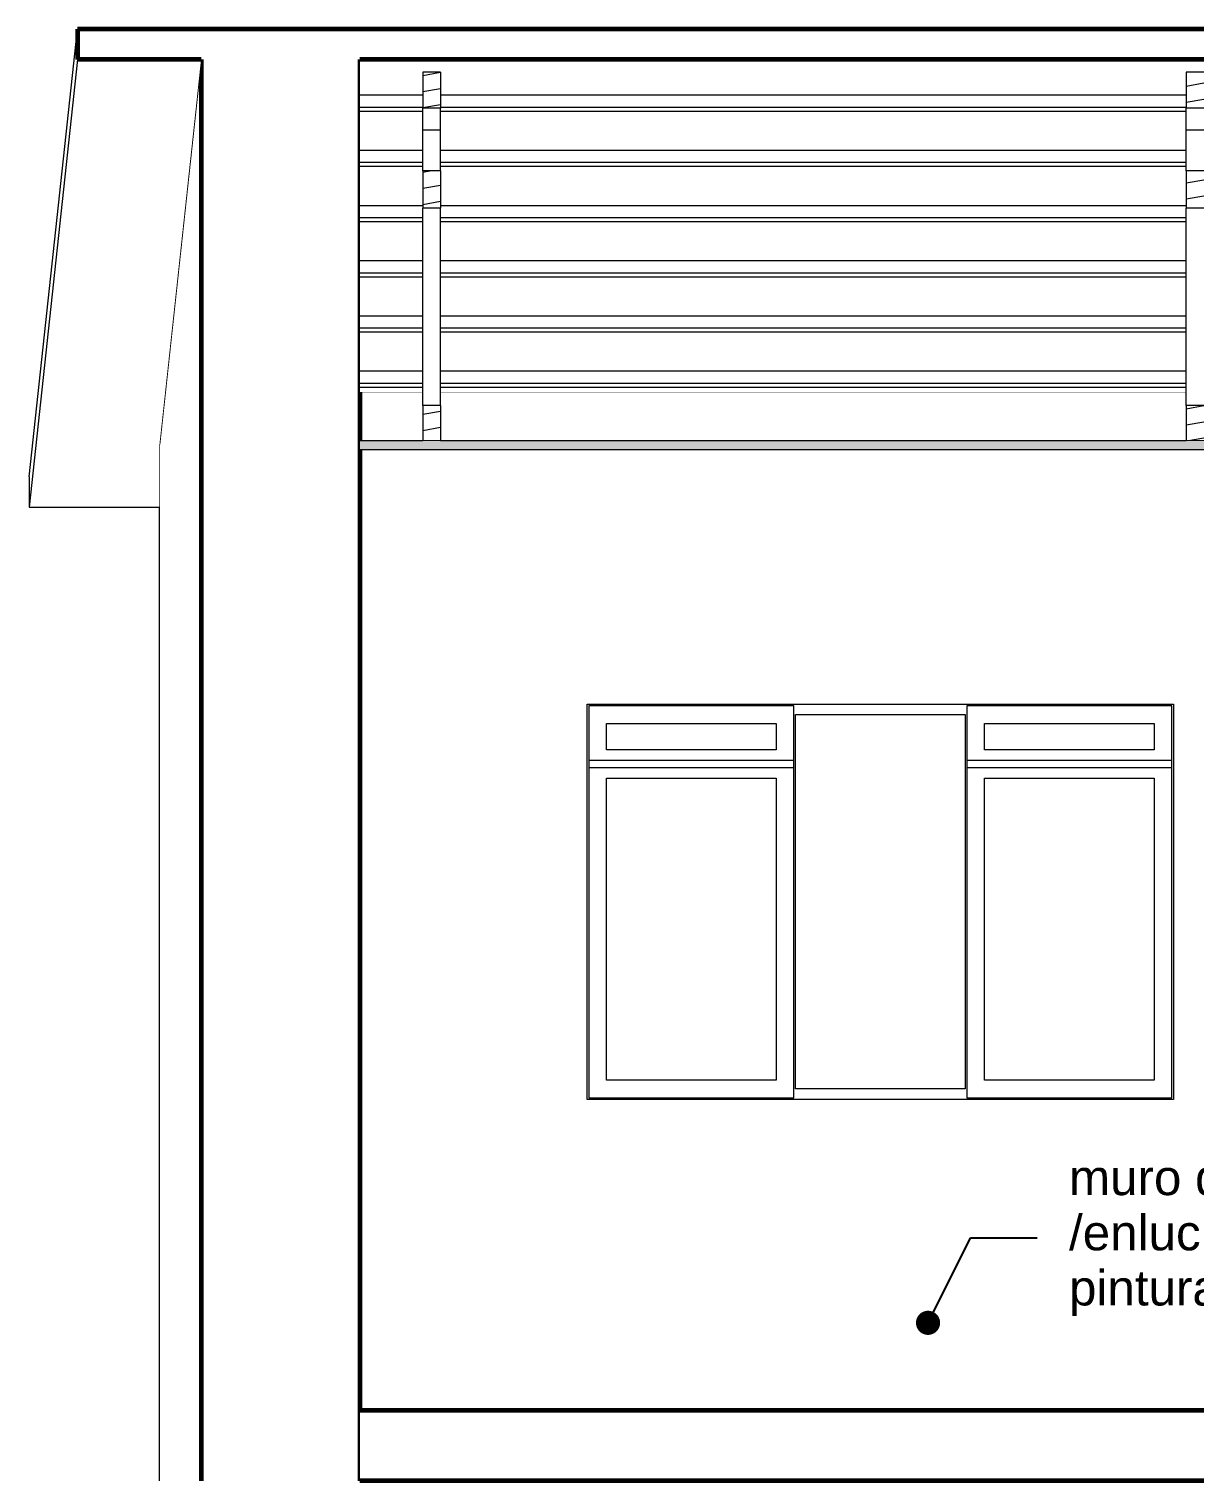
# Model space of a CAD drawing. Header units: metres. Extents: x 48 to 635, y -15 to 39.
# Drawn here: x 481.887 to 485.188, y -14.801 to -10.69 of the extents above; entities that cross this region are included whole.
import ezdxf

# ---------------------------------------------------------------- set-up
doc = ezdxf.new("R2010")
doc.units = ezdxf.units.M
doc.header["$MEASUREMENT"] = 0
doc.linetypes.add('Wipeout_Contour', pattern=[1, 0, -1])
for name, color, linetype in [('Annotation - Label', 7, 'Continuous'), ('Interior - Furniture', 7, 'Continuous'), ('Shell - Roof', 7, 'Continuous'), ('Site & Landscape - Terrain', 7, 'Continuous'), ('Structural - Bearing', 7, 'Continuous')]:
    doc.layers.add(name, color=color, linetype=linetype)
doc.styles.add('GENERATED_STYLE_1', font='')
doc.styles.get('GENERATED_STYLE_1').set_extended_font_data('Arial')
doc.dimstyles.new('GENERATED_STYLE__6', dxfattribs={"dimtxt": 0.18, "dimasz": 0.1368, "dimexe": 0.18, "dimexo": 0.0625, "dimgap": 0.09, "dimtad": 0, "dimtih": 1, "dimtoh": 1, "dimdec": 4, "dimzin": 0, "dimdsep": 46, "dimcen": 0.09, "dimadec": 0, "dimazin": 0, "dimtfac": 1, "dimtdec": 4, "dimtmove": 0, "dimatfit": 3, "dimldrblk": 'ARROWHEAD_11', "dimfxl": 1, "dimtolj": 1, "dimtzin": 0, "dimarcsym": 0})
pattern_1 = [(10, (476.33491, -14.601266), (-0.00781417, 0.04431635), [])]

# ---------------------------------------------------------------- blocks, each defined once
blk = doc.blocks.new('ARROWHEAD_11')
at = {"color": 0, "linetype": 'Continuous', "lineweight": 0}
blk.add_line((0, 0), (-1, 0), dxfattribs=at)
at = {"color": 0, "linetype": 'Continuous', "lineweight": 0, "const_width": 0.25, "flags": 128}
blk.add_lwpolyline([(-0.125, 0, 1), (0.125, 0, 1)], format="xyb", close=True, dxfattribs=at)

msp = doc.modelspace()

# ---------------------------------------------------------------- texts
at = {"layer": 'Annotation - Label', "color": 5, "linetype": 'Continuous', "lineweight": 25, "insert": (484.8315, -14.1132), "char_height": 0.1, "width": 1.2292, "attachment_point": 4, "line_spacing_factor": 0.937018, "style": 'GENERATED_STYLE_1'}
msp.add_mtext('\\A1;{\\pql;\\fArial|b0|i0|c0|p34;muro de adobe /enlucido de yeso/ pintura color blanco}', dxfattribs=at)

# ---------------------------------------------------------------- leaders
at = {"layer": 'Annotation - Label', "color": 151, "linetype": 'Continuous', "lineweight": 20, "true_color": 0x80c2ff, "annotation_type": 0, "has_hookline": 1, "hookline_direction": 0, "text_width": 1.2036}
msp.add_leader([(484.4323, -14.3535), (484.5527, -14.1132), (484.7415, -14.1132)], dimstyle='GENERATED_STYLE__6', dxfattribs=at)

# ---------------------------------------------------------------- wipeouts: each hides what was drawn before it
at = {"color": 254, "linetype": 'Wipeout_Contour', "lineweight": 0, "ltscale": 1928.359322}
msp.add_wipeout([(481.8867, -11.9576), (481.8867, -12.0438), (482.0236, -10.7761), (482.0236, -10.6899)], dxfattribs=at).dxf.layer = 'Shell - Roof'
at = {"color": 254, "linetype": 'Wipeout_Contour', "lineweight": 0, "ltscale": 1936.929493}
msp.add_wipeout([(483.0521, -10.9224), (483.0521, -11.0338), (485.1631, -11.0338), (485.1631, -10.9224)], dxfattribs=at).dxf.layer = 'Shell - Roof'
at = {"color": 254, "linetype": 'Wipeout_Contour', "lineweight": 0, "ltscale": 1936.943768}
msp.add_wipeout([(485.1631, -11.0787), (483.0521, -11.0787), (483.0521, -11.1901), (485.1631, -11.1901)], dxfattribs=at).dxf.layer = 'Shell - Roof'
at = {"color": 254, "linetype": 'Wipeout_Contour', "lineweight": 0, "ltscale": 1936.958244}
msp.add_wipeout([(483.0521, -11.3464), (485.1631, -11.3464), (485.1631, -11.235), (483.0521, -11.235)], dxfattribs=at).dxf.layer = 'Shell - Roof'
at = {"color": 254, "linetype": 'Wipeout_Contour', "lineweight": 0, "ltscale": 1936.972922}
msp.add_wipeout([(483.0521, -11.3912), (483.0521, -11.5026), (485.1631, -11.5026), (485.1631, -11.3912)], dxfattribs=at).dxf.layer = 'Shell - Roof'
at = {"color": 254, "linetype": 'Wipeout_Contour', "lineweight": 0, "ltscale": 1936.987802}
msp.add_wipeout([(483.0521, -11.5475), (483.0521, -11.6589), (485.1631, -11.6589), (485.1631, -11.5475)], dxfattribs=at).dxf.layer = 'Shell - Roof'
at = {"color": 254, "linetype": 'Wipeout_Contour', "lineweight": 0, "ltscale": 1929.987979}
msp.add_wipeout([(482.256, -14.8013), (482.3737, -14.8013), (482.3737, -10.7761), (482.256, -11.8659)], dxfattribs=at).dxf.layer = 'Structural - Bearing'
at = {"color": 254, "linetype": 'Wipeout_Contour', "lineweight": 0, "ltscale": 1932.228115}
msp.add_wipeout([(482.8238, -11.7175), (482.8238, -11.8563), (483.0021, -11.8563), (483.0021, -11.7175)], dxfattribs=at).dxf.layer = 'Structural - Bearing'
at = {"color": 254, "linetype": 'Wipeout_Contour', "lineweight": 0, "ltscale": 1937.005552}
msp.add_wipeout([(483.0521, -11.7175), (483.0521, -11.8563), (485.1631, -11.8563), (485.1631, -11.7175)], dxfattribs=at).dxf.layer = 'Structural - Bearing'
at = {"color": 254, "linetype": 'Wipeout_Contour', "lineweight": 0, "ltscale": 1934.597822}
msp.add_wipeout([(483.4723, -13.6913), (483.4723, -12.6313), (483.4673, -12.6313), (483.4673, -13.6913)], dxfattribs=at).dxf.layer = 'Structural - Bearing'
at = {"color": 254, "linetype": 'Wipeout_Contour', "lineweight": 0, "ltscale": 1936.936953}
msp.add_wipeout([(484.0523, -13.6913), (484.0573, -13.6913), (484.0573, -12.6313), (484.0523, -12.6313)], dxfattribs=at).dxf.layer = 'Structural - Bearing'
at = {"color": 254, "linetype": 'Wipeout_Contour', "lineweight": 0, "ltscale": 1938.876235}
msp.add_wipeout([(484.5423, -12.6313), (484.5373, -12.6313), (484.5373, -13.6913), (484.5423, -13.6913)], dxfattribs=at).dxf.layer = 'Structural - Bearing'
at = {"color": 254, "linetype": 'Wipeout_Contour', "lineweight": 0, "ltscale": 1941.215371}
msp.add_wipeout([(485.1223, -12.6313), (485.1223, -13.6913), (485.1273, -13.6913), (485.1273, -12.6313)], dxfattribs=at).dxf.layer = 'Structural - Bearing'

# ---------------------------------------------------------------- next in the draw order: linework, layer by layer
at = {"layer": 'Structural - Bearing', "color": 251, "linetype": 'Continuous', "lineweight": 20, "true_color": 0x6a6a6a}
for p, q in [((483.0021, -11.7175), (482.8238, -11.7175)), ((485.1631, -11.7175), (483.0521, -11.7175)), ((482.256, -14.8013), (482.256, -11.8659))]:
    msp.add_line(p, q, dxfattribs=at)

# ---------------------------------------------------------------- next in the draw order: wipeouts: each hides what was drawn before it
at = {"color": 254, "linetype": 'Wipeout_Contour', "lineweight": 0, "ltscale": 1936.936114}
msp.add_wipeout([(485.1631, -11.0338), (483.0521, -11.0338), (483.0521, -11.0683), (485.1631, -11.0683)], dxfattribs=at).dxf.layer = 'Interior - Furniture'
at = {"color": 254, "linetype": 'Wipeout_Contour', "lineweight": 0, "ltscale": 1936.950483}
msp.add_wipeout([(485.1631, -11.1901), (483.0521, -11.1901), (483.0521, -11.2245), (485.1631, -11.2245)], dxfattribs=at).dxf.layer = 'Interior - Furniture'
at = {"color": 254, "linetype": 'Wipeout_Contour', "lineweight": 0, "ltscale": 1936.965054}
msp.add_wipeout([(483.0521, -11.3464), (483.0521, -11.3808), (485.1631, -11.3808), (485.1631, -11.3464)], dxfattribs=at).dxf.layer = 'Interior - Furniture'
at = {"color": 254, "linetype": 'Wipeout_Contour', "lineweight": 0, "ltscale": 1936.979826}
msp.add_wipeout([(483.0521, -11.5371), (485.1631, -11.5371), (485.1631, -11.5026), (483.0521, -11.5026)], dxfattribs=at).dxf.layer = 'Interior - Furniture'
at = {"color": 254, "linetype": 'Wipeout_Contour', "lineweight": 0, "ltscale": 6782.510034}
msp.add_wipeout([(484.5423, -12.6313), (484.5423, -12.6063), (485.1223, -12.6063), (485.1223, -12.6313), (485.1273, -12.6313), (485.1273, -12.6013), (483.4673, -12.6013), (483.4673, -12.6313), (483.4723, -12.6313), (483.4723, -12.6063), (484.0523, -12.6063), (484.0523, -12.6313), (484.0573, -12.6313), (484.5373, -12.6313)], dxfattribs=at).dxf.layer = 'Structural - Bearing'
at = {"color": 254, "linetype": 'Wipeout_Contour', "lineweight": 0, "ltscale": 1934.656592}
msp.add_wipeout([(483.5223, -12.6563), (483.4723, -12.6563), (483.4723, -12.7313), (483.5223, -12.7313)], dxfattribs=at).dxf.layer = 'Structural - Bearing'
at = {"color": 254, "linetype": 'Wipeout_Contour', "lineweight": 0, "ltscale": 1936.775861}
msp.add_wipeout([(484.0023, -12.7313), (484.0523, -12.7313), (484.0523, -12.6563), (484.0023, -12.6563)], dxfattribs=at).dxf.layer = 'Structural - Bearing'
at = {"color": 254, "linetype": 'Wipeout_Contour', "lineweight": 0, "ltscale": 1938.935118}
msp.add_wipeout([(484.5923, -12.6563), (484.5423, -12.6563), (484.5423, -12.7313), (484.5923, -12.7313)], dxfattribs=at).dxf.layer = 'Structural - Bearing'
at = {"color": 254, "linetype": 'Wipeout_Contour', "lineweight": 0, "ltscale": 1941.054391}
msp.add_wipeout([(485.0723, -12.7313), (485.1223, -12.7313), (485.1223, -12.6563), (485.0723, -12.6563)], dxfattribs=at).dxf.layer = 'Structural - Bearing'
at = {"color": 254, "linetype": 'Wipeout_Contour', "lineweight": 0, "ltscale": 1934.715827}
msp.add_wipeout([(483.5223, -12.8113), (483.4723, -12.8113), (483.4723, -13.6663), (483.5223, -13.6663)], dxfattribs=at).dxf.layer = 'Structural - Bearing'
at = {"color": 254, "linetype": 'Wipeout_Contour', "lineweight": 0, "ltscale": 1936.835031}
msp.add_wipeout([(484.0023, -13.6663), (484.0523, -13.6663), (484.0523, -12.8113), (484.0023, -12.8113)], dxfattribs=at).dxf.layer = 'Structural - Bearing'
at = {"color": 254, "linetype": 'Wipeout_Contour', "lineweight": 0, "ltscale": 1941.113431}
msp.add_wipeout([(485.0723, -13.6663), (485.1223, -13.6663), (485.1223, -12.8113), (485.0723, -12.8113)], dxfattribs=at).dxf.layer = 'Structural - Bearing'
at = {"color": 254, "linetype": 'Wipeout_Contour', "lineweight": 0, "ltscale": 6782.831321}
msp.add_wipeout([(483.4723, -13.7163), (483.4723, -13.6913), (483.4673, -13.6913), (483.4673, -13.7213), (485.1273, -13.7213), (485.1273, -13.6913), (485.1223, -13.6913), (485.1223, -13.7163), (484.5423, -13.7163), (484.5423, -13.6913), (484.5373, -13.6913), (484.0573, -13.6913), (484.0523, -13.6913), (484.0523, -13.7163)], dxfattribs=at).dxf.layer = 'Structural - Bearing'

# ---------------------------------------------------------------- next in the draw order: linework, layer by layer
at = {"layer": 'Interior - Furniture', "color": 104, "linetype": 'Continuous', "lineweight": 13, "true_color": 0x029e21}
for p, q in [((485.1631, -11.0338), (483.0521, -11.0338)), ((485.1631, -11.1901), (483.0521, -11.1901)), ((485.1631, -11.3464), (483.0521, -11.3464)), ((485.1631, -11.5026), (483.0521, -11.5026))]:
    msp.add_line(p, q, dxfattribs=at)

# ---------------------------------------------------------------- next in the draw order: wipeouts: each hides what was drawn before it
at = {"color": 254, "linetype": 'Wipeout_Contour', "lineweight": 0, "ltscale": 1936.938163}
msp.add_wipeout([(483.0521, -11.0787), (485.1631, -11.0787), (485.1631, -11.0683), (483.0521, -11.0683)], dxfattribs=at).dxf.layer = 'Interior - Furniture'
at = {"color": 254, "linetype": 'Wipeout_Contour', "lineweight": 0, "ltscale": 1936.952561}
msp.add_wipeout([(483.0521, -11.2245), (483.0521, -11.235), (485.1631, -11.235), (485.1631, -11.2245)], dxfattribs=at).dxf.layer = 'Interior - Furniture'
at = {"color": 254, "linetype": 'Wipeout_Contour', "lineweight": 0, "ltscale": 1936.96716}
msp.add_wipeout([(483.0521, -11.3808), (483.0521, -11.3912), (485.1631, -11.3912), (485.1631, -11.3808)], dxfattribs=at).dxf.layer = 'Interior - Furniture'
at = {"color": 254, "linetype": 'Wipeout_Contour', "lineweight": 0, "ltscale": 1936.981962}
msp.add_wipeout([(485.1631, -11.5371), (483.0521, -11.5371), (483.0521, -11.5475), (485.1631, -11.5475)], dxfattribs=at).dxf.layer = 'Interior - Furniture'
at = {"color": 254, "linetype": 'Wipeout_Contour', "lineweight": 0, "ltscale": 1936.998128}
msp.add_wipeout([(483.0521, -11.7175), (485.1631, -11.7175), (485.1631, -11.7038), (483.0521, -11.7038)], dxfattribs=at).dxf.layer = 'Shell - Roof'
at = {"color": 254, "linetype": 'Wipeout_Contour', "lineweight": 0, "ltscale": 1931.090617}
msp.add_wipeout([(482.8238, -14.8013), (482.8238, -10.7761), (482.3737, -10.7761), (482.3737, -14.8013)], dxfattribs=at).dxf.layer = 'Structural - Bearing'
at = {"color": 254, "linetype": 'Wipeout_Contour', "lineweight": 0, "ltscale": 2903.592004}
msp.add_wipeout([(483.4723, -12.6063), (483.4723, -12.6563), (483.5223, -12.6563), (484.0023, -12.6563), (484.0523, -12.6563), (484.0523, -12.6063)], dxfattribs=at).dxf.layer = 'Structural - Bearing'
at = {"color": 254, "linetype": 'Wipeout_Contour', "lineweight": 0, "ltscale": 2910.009757}
msp.add_wipeout([(484.5423, -12.6063), (484.5423, -12.6563), (484.5923, -12.6563), (485.0723, -12.6563), (485.1223, -12.6563), (485.1223, -12.6063)], dxfattribs=at).dxf.layer = 'Structural - Bearing'
at = {"color": 254, "linetype": 'Wipeout_Contour', "lineweight": 0, "ltscale": 2903.555536}
msp.add_wipeout([(483.4723, -12.7613), (484.0523, -12.7613), (484.0523, -12.7313), (484.0023, -12.7313), (483.5223, -12.7313), (483.4723, -12.7313)], dxfattribs=at).dxf.layer = 'Structural - Bearing'
at = {"color": 254, "linetype": 'Wipeout_Contour', "lineweight": 0, "ltscale": 2909.97337}
msp.add_wipeout([(484.5423, -12.7613), (485.1223, -12.7613), (485.1223, -12.7313), (485.0723, -12.7313), (484.5923, -12.7313), (484.5423, -12.7313)], dxfattribs=at).dxf.layer = 'Structural - Bearing'
at = {"color": 254, "linetype": 'Wipeout_Contour', "lineweight": 0, "ltscale": 2903.707862}
msp.add_wipeout([(484.0523, -13.7163), (484.0523, -13.6663), (484.0023, -13.6663), (483.5223, -13.6663), (483.4723, -13.6663), (483.4723, -13.7163)], dxfattribs=at).dxf.layer = 'Structural - Bearing'

# ---------------------------------------------------------------- next in the draw order: linework, layer by layer
at = {"layer": 'Interior - Furniture', "color": 104, "linetype": 'Continuous', "lineweight": 13, "true_color": 0x029e21}
for p, q in [((485.1631, -11.0683), (483.0521, -11.0683)), ((483.0521, -11.0787), (485.1631, -11.0787)), ((485.1631, -11.2245), (483.0521, -11.2245)), ((483.0521, -11.235), (485.1631, -11.235)), ((485.1631, -11.3808), (483.0521, -11.3808)), ((483.0521, -11.3912), (485.1631, -11.3912)), ((485.1631, -11.5371), (483.0521, -11.5371)), ((483.0521, -11.5475), (485.1631, -11.5475))]:
    msp.add_line(p, q, dxfattribs=at)
at = {"layer": 'Structural - Bearing', "color": 251, "linetype": 'Continuous', "lineweight": 20, "true_color": 0x6a6a6a}
for p, q in [((482.3737, -10.7761), (482.256, -11.8659)), ((483.4673, -12.6013), (485.1273, -12.6013))]:
    msp.add_line(p, q, dxfattribs=at)
at = {"layer": 'Structural - Bearing', "color": 7, "linetype": 'Continuous', "lineweight": 60}
for p, q in [((482.3737, -10.7761), (482.3737, -14.8013)), ((482.8238, -10.7761), (482.8238, -11.8563)), ((482.8238, -11.8563), (482.8238, -11.8813)), ((482.8238, -11.8813), (482.8238, -14.6013)), ((482.8238, -14.6013), (482.8238, -14.8013))]:
    msp.add_line(p, q, dxfattribs=at)
at = {"layer": 'Structural - Bearing', "color": 30, "linetype": 'Continuous', "lineweight": 18, "true_color": 0xff6600}
for p, q in [((483.4723, -12.6063), (483.4723, -12.6563)), ((484.0523, -12.6063), (483.4723, -12.6063)), ((485.1223, -12.6063), (484.5423, -12.6063)), ((485.1223, -12.6563), (485.1223, -12.6063)), ((483.4723, -12.6563), (483.4723, -12.7313)), ((485.1223, -12.7313), (485.1223, -12.6563)), ((483.4723, -13.6663), (483.4723, -13.7163)), ((483.4723, -13.7163), (484.0523, -13.7163))]:
    msp.add_line(p, q, dxfattribs=at)

# ---------------------------------------------------------------- next in the draw order: wipeouts: each hides what was drawn before it
at = {"color": 254, "linetype": 'Wipeout_Contour', "lineweight": 0, "ltscale": 1936.9948}
msp.add_wipeout([(485.1631, -11.6589), (483.0521, -11.6589), (483.0521, -11.6934), (485.1631, -11.6934)], dxfattribs=at).dxf.layer = 'Interior - Furniture'
at = {"color": 254, "linetype": 'Wipeout_Contour', "lineweight": 0, "ltscale": 1935.71625}
msp.add_wipeout([(483.5223, -12.7313), (484.0023, -12.7313), (484.0023, -12.6563), (483.5223, -12.6563)], dxfattribs=at).dxf.layer = 'Structural - Bearing'
at = {"color": 254, "linetype": 'Wipeout_Contour', "lineweight": 0, "ltscale": 1939.994778}
msp.add_wipeout([(484.5923, -12.7313), (485.0723, -12.7313), (485.0723, -12.6563), (484.5923, -12.6563)], dxfattribs=at).dxf.layer = 'Structural - Bearing'
at = {"color": 254, "linetype": 'Wipeout_Contour', "lineweight": 0, "ltscale": 2903.616764}
msp.add_wipeout([(483.4723, -12.7613), (483.4723, -12.8113), (483.5223, -12.8113), (484.0023, -12.8113), (484.0523, -12.8113), (484.0523, -12.7613)], dxfattribs=at).dxf.layer = 'Structural - Bearing'

# ---------------------------------------------------------------- next in the draw order: linework, layer by layer
at = {"layer": 'Interior - Furniture', "color": 104, "linetype": 'Continuous', "lineweight": 13, "true_color": 0x029e21}
msp.add_line((485.1631, -11.6589), (483.0521, -11.6589), dxfattribs=at)
at = {"layer": 'Structural - Bearing', "color": 251, "linetype": 'Continuous', "lineweight": 20, "true_color": 0x6a6a6a}
msp.add_line((483.4673, -13.7213), (483.4673, -12.6013), dxfattribs=at)
at = {"layer": 'Structural - Bearing', "color": 30, "linetype": 'Continuous', "lineweight": 18, "true_color": 0xff6600}
for p, q in [((483.5223, -12.7313), (483.5223, -12.6563)), ((483.5223, -12.6563), (484.0023, -12.6563)), ((484.0023, -12.6563), (484.0023, -12.7313)), ((484.5923, -12.7313), (484.5923, -12.6563)), ((484.5923, -12.6563), (485.0723, -12.6563)), ((485.0723, -12.6563), (485.0723, -12.7313)), ((483.4723, -12.7313), (483.4723, -12.7613)), ((484.0023, -12.7313), (483.5223, -12.7313)), ((485.0723, -12.7313), (484.5923, -12.7313)), ((483.4723, -12.7613), (483.4723, -12.8113)), ((483.4723, -12.8113), (483.4723, -13.6663))]:
    msp.add_line(p, q, dxfattribs=at)

# ---------------------------------------------------------------- next in the draw order: wipeouts: each hides what was drawn before it
at = {"color": 254, "linetype": 'Wipeout_Contour', "lineweight": 0, "ltscale": 1936.996964}
msp.add_wipeout([(483.0521, -11.7038), (485.1631, -11.7038), (485.1631, -11.6934), (483.0521, -11.6934)], dxfattribs=at).dxf.layer = 'Interior - Furniture'
at = {"color": 254, "linetype": 'Wipeout_Contour', "lineweight": 0, "ltscale": 2411.1963}
msp.add_wipeout([(482.0236, -10.7761), (481.8867, -12.0438), (482.256, -12.0438), (482.256, -11.8659), (482.3737, -10.7761)], dxfattribs=at).dxf.layer = 'Shell - Roof'
at = {"color": 254, "linetype": 'Wipeout_Contour', "lineweight": 0, "ltscale": 13678.858728}
msp.add_wipeout([(482.8238, -10.7761), (482.8238, -10.8775), (483.0021, -10.8775), (483.0021, -10.8121), (483.0521, -10.8121), (483.0521, -10.8775), (485.1631, -10.8775), (485.1631, -10.8121), (485.2131, -10.8121), (485.2131, -10.8775), (487.3242, -10.8775), (487.3242, -10.8121), (487.3742, -10.8121), (487.3742, -10.8775), (489.4852, -10.8775), (489.4852, -10.8121), (489.5352, -10.8121), (489.5352, -10.8775), (491.6462, -10.8775), (491.6462, -10.8121), (491.6962, -10.8121), (491.6962, -10.8775), (493.7823, -10.8775), (493.7823, -10.8121), (493.8323, -10.8121), (493.8323, -10.8775), (493.8573, -10.8775), (493.8573, -10.7761)], dxfattribs=at).dxf.layer = 'Shell - Roof'
at = {"color": 254, "linetype": 'Wipeout_Contour', "lineweight": 0, "ltscale": 1932.151876}
msp.add_wipeout([(482.8238, -10.9224), (482.8238, -11.0338), (483.0021, -11.0338), (483.0021, -10.9224)], dxfattribs=at).dxf.layer = 'Shell - Roof'
at = {"color": 254, "linetype": 'Wipeout_Contour', "lineweight": 0, "ltscale": 1932.166185}
msp.add_wipeout([(482.8238, -11.1901), (483.0021, -11.1901), (483.0021, -11.0787), (482.8238, -11.0787)], dxfattribs=at).dxf.layer = 'Shell - Roof'
at = {"color": 254, "linetype": 'Wipeout_Contour', "lineweight": 0, "ltscale": 1932.180696}
msp.add_wipeout([(482.8238, -11.235), (482.8238, -11.3464), (483.0021, -11.3464), (483.0021, -11.235)], dxfattribs=at).dxf.layer = 'Shell - Roof'
at = {"color": 254, "linetype": 'Wipeout_Contour', "lineweight": 0, "ltscale": 1932.195409}
msp.add_wipeout([(483.0021, -11.3912), (482.8238, -11.3912), (482.8238, -11.5026), (483.0021, -11.5026)], dxfattribs=at).dxf.layer = 'Shell - Roof'
at = {"color": 254, "linetype": 'Wipeout_Contour', "lineweight": 0, "ltscale": 1932.210324}
msp.add_wipeout([(482.8238, -11.5475), (482.8238, -11.6589), (483.0021, -11.6589), (483.0021, -11.5475)], dxfattribs=at).dxf.layer = 'Shell - Roof'
at = {"color": 254, "linetype": 'Wipeout_Contour', "lineweight": 0, "ltscale": 1932.220675}
msp.add_wipeout([(482.8238, -11.7038), (482.8238, -11.7175), (483.0021, -11.7175), (483.0021, -11.7038)], dxfattribs=at).dxf.layer = 'Shell - Roof'
at = {"color": 254, "linetype": 'Wipeout_Contour', "lineweight": 0, "ltscale": 1937.906621}
msp.add_wipeout([(484.0573, -13.6913), (484.5373, -13.6913), (484.5373, -12.6313), (484.0573, -12.6313)], dxfattribs=at).dxf.layer = 'Structural - Bearing'
at = {"color": 254, "linetype": 'Wipeout_Contour', "lineweight": 0, "ltscale": 1935.775453}
msp.add_wipeout([(483.5223, -13.6663), (484.0023, -13.6663), (484.0023, -12.8113), (483.5223, -12.8113)], dxfattribs=at).dxf.layer = 'Structural - Bearing'
at = {"color": 254, "linetype": 'Wipeout_Contour', "lineweight": 0, "ltscale": 1954.251474}
msp.add_wipeout([(482.8238, -14.8013), (493.8586, -14.8013), (493.8586, -14.6013), (482.8238, -14.6013)], dxfattribs=at).dxf.layer = 'Structural - Bearing'

# ---------------------------------------------------------------- next in the draw order: linework, layer by layer
at = {"layer": 'Interior - Furniture', "color": 104, "linetype": 'Continuous', "lineweight": 13, "true_color": 0x029e21}
for p, q in [((485.1631, -11.6934), (483.0521, -11.6934)), ((483.0521, -11.7038), (485.1631, -11.7038))]:
    msp.add_line(p, q, dxfattribs=at)
at = {"layer": 'Shell - Roof', "color": 23, "linetype": 'Continuous', "lineweight": 13, "true_color": 0xbf8080}
for p, q in [((481.8867, -11.9576), (481.8867, -12.0438)), ((481.8867, -12.0438), (482.256, -12.0438))]:
    msp.add_line(p, q, dxfattribs=at)
at = {"layer": 'Structural - Bearing', "color": 30, "linetype": 'Continuous', "lineweight": 18, "true_color": 0xff6600}
for p, q in [((484.0523, -12.6563), (484.0523, -12.6063)), ((484.5423, -12.6063), (484.5423, -12.6563)), ((484.0523, -12.7313), (484.0523, -12.6563)), ((484.0573, -13.6913), (484.0573, -12.6313)), ((484.0573, -12.6313), (484.5373, -12.6313)), ((484.5423, -12.6563), (484.5423, -12.7313)), ((484.0523, -12.7613), (484.0523, -12.7313)), ((484.0523, -12.7613), (483.4723, -12.7613)), ((483.4723, -12.7813), (484.0523, -12.7813)), ((484.0523, -12.8113), (484.0523, -12.7613)), ((483.5223, -13.6663), (483.5223, -12.8113)), ((483.5223, -12.8113), (484.0023, -12.8113)), ((484.0023, -12.8113), (484.0023, -13.6663)), ((484.0523, -13.6663), (484.0523, -12.8113)), ((484.0023, -13.6663), (483.5223, -13.6663)), ((484.0523, -13.7163), (484.0523, -13.6663))]:
    msp.add_line(p, q, dxfattribs=at)
at = {"layer": 'Structural - Bearing', "color": 7, "linetype": 'Continuous', "lineweight": 60}
for p, q in [((493.8573, -14.6013), (482.8238, -14.6013)), ((493.8586, -14.8013), (482.8238, -14.8013))]:
    msp.add_line(p, q, dxfattribs=at)

# ---------------------------------------------------------------- next in the draw order: wipeouts: each hides what was drawn before it
at = {"color": 254, "linetype": 'Wipeout_Contour', "lineweight": 0, "ltscale": 1932.144313}
msp.add_wipeout([(483.0021, -10.8775), (482.8238, -10.8775), (482.8238, -10.912), (483.0021, -10.912)], dxfattribs=at).dxf.layer = 'Interior - Furniture'
at = {"color": 254, "linetype": 'Wipeout_Contour', "lineweight": 0, "ltscale": 1936.921947}
msp.add_wipeout([(483.0521, -10.8775), (483.0521, -10.912), (485.1631, -10.912), (485.1631, -10.8775)], dxfattribs=at).dxf.layer = 'Interior - Furniture'
at = {"color": 254, "linetype": 'Wipeout_Contour', "lineweight": 0, "ltscale": 1932.158513}
msp.add_wipeout([(482.8238, -11.0338), (482.8238, -11.0683), (483.0021, -11.0683), (483.0021, -11.0338)], dxfattribs=at).dxf.layer = 'Interior - Furniture'
at = {"color": 254, "linetype": 'Wipeout_Contour', "lineweight": 0, "ltscale": 1932.172917}
msp.add_wipeout([(482.8238, -11.1901), (482.8238, -11.2245), (483.0021, -11.2245), (483.0021, -11.1901)], dxfattribs=at).dxf.layer = 'Interior - Furniture'
at = {"color": 254, "linetype": 'Wipeout_Contour', "lineweight": 0, "ltscale": 1932.187522}
msp.add_wipeout([(482.8238, -11.3464), (482.8238, -11.3808), (483.0021, -11.3808), (483.0021, -11.3464)], dxfattribs=at).dxf.layer = 'Interior - Furniture'
at = {"color": 254, "linetype": 'Wipeout_Contour', "lineweight": 0, "ltscale": 1932.202329}
msp.add_wipeout([(482.8238, -11.5371), (483.0021, -11.5371), (483.0021, -11.5026), (482.8238, -11.5026)], dxfattribs=at).dxf.layer = 'Interior - Furniture'
at = {"color": 254, "linetype": 'Wipeout_Contour', "lineweight": 0, "ltscale": 1932.217339}
msp.add_wipeout([(482.8238, -11.6934), (483.0021, -11.6934), (483.0021, -11.6589), (482.8238, -11.6589)], dxfattribs=at).dxf.layer = 'Interior - Furniture'
at = {"color": 254, "linetype": 'Wipeout_Contour', "lineweight": 0, "ltscale": 1954.235139}
msp.add_wipeout([(494.8573, -10.6899), (482.0236, -10.6899), (482.0236, -10.7761), (494.8573, -10.7761)], dxfattribs=at).dxf.layer = 'Shell - Roof'
at = {"color": 254, "linetype": 'Wipeout_Contour', "lineweight": 0, "ltscale": 1938.994223}
msp.add_wipeout([(484.5923, -12.8113), (484.5423, -12.8113), (484.5423, -13.6663), (484.5923, -13.6663)], dxfattribs=at).dxf.layer = 'Structural - Bearing'

# ---------------------------------------------------------------- next in the draw order: linework, layer by layer
at = {"layer": 'Interior - Furniture', "color": 104, "linetype": 'Continuous', "lineweight": 13, "true_color": 0x029e21}
for p, q in [((483.0021, -10.8775), (482.8238, -10.8775)), ((485.1631, -10.8775), (483.0521, -10.8775)), ((483.0021, -11.0338), (482.8238, -11.0338)), ((483.0021, -11.1901), (482.8238, -11.1901)), ((483.0021, -11.3464), (482.8238, -11.3464)), ((483.0021, -11.5026), (482.8238, -11.5026)), ((483.0021, -11.6589), (482.8238, -11.6589))]:
    msp.add_line(p, q, dxfattribs=at)
at = {"layer": 'Shell - Roof', "color": 23, "linetype": 'Continuous', "lineweight": 13, "true_color": 0xbf8080}
for p, q in [((481.8867, -11.9576), (482.0236, -10.6899)), ((482.0236, -10.7761), (481.8867, -12.0438))]:
    msp.add_line(p, q, dxfattribs=at)
at = {"layer": 'Shell - Roof', "color": 7, "linetype": 'Continuous', "lineweight": 60}
for p, q in [((494.8573, -10.6899), (482.0236, -10.6899)), ((482.0236, -10.6899), (482.0236, -10.7761)), ((482.3737, -10.7761), (482.0236, -10.7761)), ((493.8573, -10.7761), (482.8238, -10.7761))]:
    msp.add_line(p, q, dxfattribs=at)

# ---------------------------------------------------------------- next in the draw order: wipeouts: each hides what was drawn before it
at = {"color": 254, "linetype": 'Wipeout_Contour', "lineweight": 0, "ltscale": 1932.146337}
msp.add_wipeout([(482.8238, -10.912), (482.8238, -10.9224), (483.0021, -10.9224), (483.0021, -10.912)], dxfattribs=at).dxf.layer = 'Interior - Furniture'
at = {"color": 254, "linetype": 'Wipeout_Contour', "lineweight": 0, "ltscale": 1936.923967}
msp.add_wipeout([(485.1631, -10.912), (483.0521, -10.912), (483.0521, -10.9224), (485.1631, -10.9224)], dxfattribs=at).dxf.layer = 'Interior - Furniture'
at = {"color": 254, "linetype": 'Wipeout_Contour', "lineweight": 0, "ltscale": 1932.160567}
msp.add_wipeout([(483.0021, -11.0683), (482.8238, -11.0683), (482.8238, -11.0787), (483.0021, -11.0787)], dxfattribs=at).dxf.layer = 'Interior - Furniture'
at = {"color": 254, "linetype": 'Wipeout_Contour', "lineweight": 0, "ltscale": 1941.29682}
msp.add_wipeout([(485.1631, -11.7563), (485.2131, -11.7563), (485.2131, -11.1971), (485.1631, -11.1971)], dxfattribs=at).dxf.layer = 'Interior - Furniture'
at = {"color": 254, "linetype": 'Wipeout_Contour', "lineweight": 0, "ltscale": 1932.174999}
msp.add_wipeout([(483.0021, -11.2245), (482.8238, -11.2245), (482.8238, -11.235), (483.0021, -11.235)], dxfattribs=at).dxf.layer = 'Interior - Furniture'
at = {"color": 254, "linetype": 'Wipeout_Contour', "lineweight": 0, "ltscale": 1932.189634}
msp.add_wipeout([(483.0021, -11.3808), (482.8238, -11.3808), (482.8238, -11.3912), (483.0021, -11.3912)], dxfattribs=at).dxf.layer = 'Interior - Furniture'
at = {"color": 254, "linetype": 'Wipeout_Contour', "lineweight": 0, "ltscale": 1932.20447}
msp.add_wipeout([(483.0021, -11.5371), (482.8238, -11.5371), (482.8238, -11.5475), (483.0021, -11.5475)], dxfattribs=at).dxf.layer = 'Interior - Furniture'
at = {"color": 254, "linetype": 'Wipeout_Contour', "lineweight": 0, "ltscale": 1932.219508}
msp.add_wipeout([(482.8238, -11.6934), (482.8238, -11.7038), (483.0021, -11.7038), (483.0021, -11.6934)], dxfattribs=at).dxf.layer = 'Interior - Furniture'
at = {"color": 254, "linetype": 'Wipeout_Contour', "lineweight": 0, "ltscale": 2910.034463}
msp.add_wipeout([(484.5423, -12.7613), (484.5423, -12.8113), (484.5923, -12.8113), (485.0723, -12.8113), (485.1223, -12.8113), (485.1223, -12.7613)], dxfattribs=at).dxf.layer = 'Structural - Bearing'
at = {"color": 254, "linetype": 'Wipeout_Contour', "lineweight": 0, "ltscale": 2910.12536}
msp.add_wipeout([(485.1223, -13.7163), (485.1223, -13.6663), (485.0723, -13.6663), (484.5923, -13.6663), (484.5423, -13.6663), (484.5423, -13.7163)], dxfattribs=at).dxf.layer = 'Structural - Bearing'

# ---------------------------------------------------------------- next in the draw order: linework, layer by layer
at = {"layer": 'Interior - Furniture', "color": 104, "linetype": 'Continuous', "lineweight": 13, "true_color": 0x029e21}
for p, q in [((483.0021, -10.912), (482.8238, -10.912)), ((482.8238, -10.9224), (483.0021, -10.9224)), ((485.1631, -10.912), (483.0521, -10.912)), ((483.0521, -10.9224), (485.1631, -10.9224)), ((483.0021, -11.0683), (482.8238, -11.0683)), ((482.8238, -11.0787), (483.0021, -11.0787)), ((483.0021, -11.2245), (482.8238, -11.2245)), ((482.8238, -11.235), (483.0021, -11.235)), ((483.0021, -11.3808), (482.8238, -11.3808)), ((482.8238, -11.3912), (483.0021, -11.3912)), ((483.0021, -11.5371), (482.8238, -11.5371)), ((482.8238, -11.5475), (483.0021, -11.5475)), ((483.0021, -11.6934), (482.8238, -11.6934)), ((482.8238, -11.7038), (483.0021, -11.7038))]:
    msp.add_line(p, q, dxfattribs=at)
at = {"layer": 'Structural - Bearing', "color": 251, "linetype": 'Continuous', "lineweight": 20, "true_color": 0x6a6a6a}
for p, q in [((485.1273, -12.6013), (485.1273, -13.7213)), ((485.1273, -13.7213), (483.4673, -13.7213))]:
    msp.add_line(p, q, dxfattribs=at)
at = {"layer": 'Structural - Bearing', "color": 30, "linetype": 'Continuous', "lineweight": 18, "true_color": 0xff6600}
for p, q in [((484.5373, -12.6313), (484.5373, -13.6913)), ((484.5423, -12.7313), (484.5423, -12.7613)), ((485.1223, -12.7613), (485.1223, -12.7313)), ((484.5423, -12.7613), (484.5423, -12.8113)), ((485.1223, -12.7613), (484.5423, -12.7613)), ((484.5423, -12.7813), (485.1223, -12.7813)), ((485.1223, -12.8113), (485.1223, -12.7613)), ((484.5423, -12.8113), (484.5423, -13.6663)), ((485.1223, -13.6663), (485.1223, -12.8113)), ((484.5423, -13.6663), (484.5423, -13.7163)), ((485.1223, -13.7163), (485.1223, -13.6663)), ((484.5373, -13.6913), (484.0573, -13.6913)), ((484.5423, -13.7163), (485.1223, -13.7163))]:
    msp.add_line(p, q, dxfattribs=at)

# ---------------------------------------------------------------- next in the draw order: wipeouts: each hides what was drawn before it
at = {"color": 254, "linetype": 'Wipeout_Contour', "lineweight": 0, "ltscale": 1941.328111}
msp.add_wipeout([(485.2131, -11.8563), (485.2131, -11.7563), (485.1631, -11.7563), (485.1631, -11.8563)], dxfattribs=at).dxf.layer = 'Interior - Furniture'
at = {"color": 254, "linetype": 'Wipeout_Contour', "lineweight": 0, "ltscale": 1940.053851}
msp.add_wipeout([(484.5923, -13.6663), (485.0723, -13.6663), (485.0723, -12.8113), (484.5923, -12.8113)], dxfattribs=at).dxf.layer = 'Structural - Bearing'

# ---------------------------------------------------------------- next in the draw order: hatches: boundary and pattern name
at = {"layer": 'Interior - Furniture', "linetype": 'Continuous', "lineweight": 13, "true_color": 0xe4ad2c}
h = msp.add_hatch(dxfattribs=at)
h.set_pattern_fill('Wood_0003', color=42, style=0, pattern_type=2)
h.set_pattern_definition(pattern_1)
h.paths.add_polyline_path([(485.2131, -11.8563), (485.2131, -11.7563), (485.1631, -11.7563), (485.1631, -11.8563)])

# ---------------------------------------------------------------- next in the draw order: linework, layer by layer
at = {"layer": 'Interior - Furniture', "color": 104, "linetype": 'Continuous', "lineweight": 20, "true_color": 0x029e21}
for p, q in [((485.1631, -11.7563), (485.1631, -11.8563)), ((485.2131, -11.7563), (485.1631, -11.7563)), ((485.2131, -11.8563), (485.1631, -11.8563))]:
    msp.add_line(p, q, dxfattribs=at)
at = {"layer": 'Structural - Bearing', "color": 30, "linetype": 'Continuous', "lineweight": 18, "true_color": 0xff6600}
for p, q in [((484.5923, -13.6663), (484.5923, -12.8113)), ((484.5923, -12.8113), (485.0723, -12.8113)), ((485.0723, -12.8113), (485.0723, -13.6663)), ((485.0723, -13.6663), (484.5923, -13.6663))]:
    msp.add_line(p, q, dxfattribs=at)

# ---------------------------------------------------------------- next in the draw order: wipeouts: each hides what was drawn before it
at = {"color": 254, "linetype": 'Wipeout_Contour', "lineweight": 0, "ltscale": 1932.605403}
msp.add_wipeout([(483.0521, -10.9136), (483.0021, -10.9136), (483.0021, -10.9759), (483.0521, -10.9759)], dxfattribs=at).dxf.layer = 'Interior - Furniture'
at = {"color": 254, "linetype": 'Wipeout_Contour', "lineweight": 0, "ltscale": 1941.24733}
msp.add_wipeout([(485.2131, -10.9136), (485.1631, -10.9136), (485.1631, -10.9759), (485.2131, -10.9759)], dxfattribs=at).dxf.layer = 'Interior - Furniture'
at = {"color": 254, "linetype": 'Wipeout_Contour', "lineweight": 0, "ltscale": 1932.655115}
msp.add_wipeout([(483.0021, -11.7563), (483.0521, -11.7563), (483.0521, -11.1971), (483.0021, -11.1971)], dxfattribs=at).dxf.layer = 'Interior - Furniture'

# ---------------------------------------------------------------- next in the draw order: wipeouts: each hides what was drawn before it
at = {"color": 254, "linetype": 'Wipeout_Contour', "lineweight": 0, "ltscale": 1932.598018}
msp.add_wipeout([(483.0521, -10.9136), (483.0521, -10.8121), (483.0021, -10.8121), (483.0021, -10.9136)], dxfattribs=at).dxf.layer = 'Interior - Furniture'
at = {"color": 254, "linetype": 'Wipeout_Contour', "lineweight": 0, "ltscale": 1941.239978}
msp.add_wipeout([(485.2131, -10.9136), (485.2131, -10.8121), (485.1631, -10.8121), (485.1631, -10.9136)], dxfattribs=at).dxf.layer = 'Interior - Furniture'
at = {"color": 254, "linetype": 'Wipeout_Contour', "lineweight": 0, "ltscale": 1932.613522}
msp.add_wipeout([(483.0521, -11.0918), (483.0521, -10.9759), (483.0021, -10.9759), (483.0021, -11.0918)], dxfattribs=at).dxf.layer = 'Interior - Furniture'
at = {"color": 254, "linetype": 'Wipeout_Contour', "lineweight": 0, "ltscale": 1941.255412}
msp.add_wipeout([(485.2131, -11.0918), (485.2131, -10.9759), (485.1631, -10.9759), (485.1631, -11.0918)], dxfattribs=at).dxf.layer = 'Interior - Furniture'
at = {"color": 254, "linetype": 'Wipeout_Contour', "lineweight": 0, "ltscale": 1932.686545}
msp.add_wipeout([(483.0521, -11.8563), (483.0521, -11.7563), (483.0021, -11.7563), (483.0021, -11.8563)], dxfattribs=at).dxf.layer = 'Interior - Furniture'

# ---------------------------------------------------------------- next in the draw order: hatches: boundary and pattern name
at = {"layer": 'Interior - Furniture', "linetype": 'Continuous', "lineweight": 13, "true_color": 0xe4ad2c}
h = msp.add_hatch(dxfattribs=at)
h.set_pattern_fill('Wood_0003', color=42, style=0, pattern_type=2)
h.set_pattern_definition(pattern_1)
h.paths.add_polyline_path([(483.0521, -10.9136), (483.0521, -10.8121), (483.0021, -10.8121), (483.0021, -10.9136)])
h = msp.add_hatch(dxfattribs=at)
h.set_pattern_fill('Wood_0003', color=42, style=0, pattern_type=2)
h.set_pattern_definition(pattern_1)
h.paths.add_polyline_path([(485.2131, -10.9136), (485.2131, -10.8121), (485.1631, -10.8121), (485.1631, -10.9136)])
h = msp.add_hatch(dxfattribs=at)
h.set_pattern_fill('Wood_0003', color=42, style=0, pattern_type=2)
h.set_pattern_definition(pattern_1)
h.paths.add_polyline_path([(483.0521, -11.8563), (483.0521, -11.7563), (483.0021, -11.7563), (483.0021, -11.8563)])

# ---------------------------------------------------------------- next in the draw order: linework, layer by layer
at = {"layer": 'Interior - Furniture', "color": 104, "linetype": 'Continuous', "lineweight": 20, "true_color": 0x029e21}
for p, q in [((483.0021, -10.8121), (483.0021, -10.9136)), ((483.0521, -10.8121), (483.0021, -10.8121)), ((483.0521, -10.8121), (483.0521, -10.9136)), ((485.1631, -10.8121), (485.1631, -10.9136)), ((485.2131, -10.8121), (485.1631, -10.8121)), ((483.0521, -10.9136), (483.0021, -10.9136)), ((485.2131, -10.9136), (485.1631, -10.9136)), ((483.0021, -11.7563), (483.0021, -11.8563)), ((483.0521, -11.7563), (483.0021, -11.7563)), ((483.0521, -11.7563), (483.0521, -11.8563)), ((483.0521, -11.8563), (483.0021, -11.8563))]:
    msp.add_line(p, q, dxfattribs=at)
at = {"layer": 'Interior - Furniture', "color": 134, "linetype": 'Continuous', "lineweight": 18}
for p, q in [((483.0021, -10.9759), (483.0021, -10.9136)), ((483.0521, -10.9759), (483.0521, -10.9136)), ((485.1631, -10.9759), (485.1631, -10.9136)), ((483.0521, -10.9759), (483.0021, -10.9759)), ((485.2131, -10.9759), (485.1631, -10.9759))]:
    msp.add_line(p, q, dxfattribs=at)

# ---------------------------------------------------------------- next in the draw order: wipeouts: each hides what was drawn before it
at = {"color": 254, "linetype": 'Wipeout_Contour', "lineweight": 0, "ltscale": 1932.623671}
msp.add_wipeout([(483.0521, -11.1971), (483.0521, -11.0918), (483.0021, -11.0918), (483.0021, -11.1971)], dxfattribs=at).dxf.layer = 'Interior - Furniture'
at = {"color": 254, "linetype": 'Wipeout_Contour', "lineweight": 0, "ltscale": 1941.265517}
msp.add_wipeout([(485.2131, -11.1971), (485.2131, -11.0918), (485.1631, -11.0918), (485.1631, -11.1971)], dxfattribs=at).dxf.layer = 'Interior - Furniture'

# ---------------------------------------------------------------- next in the draw order: hatches: boundary and pattern name
at = {"layer": 'Interior - Furniture', "linetype": 'Continuous', "lineweight": 13, "true_color": 0xe4ad2c}
h = msp.add_hatch(dxfattribs=at)
h.set_pattern_fill('Wood_0003', color=42, style=0, pattern_type=2)
h.set_pattern_definition(pattern_1)
h.paths.add_polyline_path([(483.0521, -11.1971), (483.0521, -11.0918), (483.0021, -11.0918), (483.0021, -11.1971)])
h = msp.add_hatch(dxfattribs=at)
h.set_pattern_fill('Wood_0003', color=42, style=0, pattern_type=2)
h.set_pattern_definition(pattern_1)
h.paths.add_polyline_path([(485.2131, -11.1971), (485.2131, -11.0918), (485.1631, -11.0918), (485.1631, -11.1971)])

# ---------------------------------------------------------------- next in the draw order: linework, layer by layer
at = {"layer": 'Interior - Furniture', "color": 134, "linetype": 'Continuous', "lineweight": 18}
for p, q in [((483.0021, -11.0918), (483.0021, -10.9759)), ((483.0521, -11.0918), (483.0521, -10.9759)), ((485.1631, -11.0918), (485.1631, -10.9759)), ((483.0021, -11.7563), (483.0021, -11.1971)), ((483.0521, -11.7563), (483.0521, -11.1971)), ((485.1631, -11.7563), (485.1631, -11.1971))]:
    msp.add_line(p, q, dxfattribs=at)
at = {"layer": 'Interior - Furniture', "color": 104, "linetype": 'Continuous', "lineweight": 20, "true_color": 0x029e21}
for p, q in [((483.0021, -11.0918), (483.0021, -11.1971)), ((483.0521, -11.0918), (483.0021, -11.0918)), ((483.0521, -11.0918), (483.0521, -11.1971)), ((485.1631, -11.0918), (485.1631, -11.1971)), ((485.2131, -11.0918), (485.1631, -11.0918)), ((483.0521, -11.1971), (483.0021, -11.1971)), ((485.2131, -11.1971), (485.1631, -11.1971))]:
    msp.add_line(p, q, dxfattribs=at)

# ---------------------------------------------------------------- next in the draw order: wipeouts: each hides what was drawn before it
at = {"color": 254, "linetype": 'Wipeout_Contour', "lineweight": 0, "ltscale": 1953.943385}
msp.add_wipeout([(493.8587, -11.8563), (482.8238, -11.8563), (482.8238, -11.8813), (493.8587, -11.8813)], dxfattribs=at).dxf.layer = 'Site & Landscape - Terrain'

# ---------------------------------------------------------------- next in the draw order: hatches: boundary and pattern name
at = {"layer": 'Site & Landscape - Terrain', "linetype": 'Continuous', "lineweight": 15, "true_color": 0x93a0c6}
h = msp.add_hatch(dxfattribs=at)
h.set_pattern_fill('Plaster_0003', color=253, style=0, pattern_type=2)
h.set_pattern_definition([(0, (476.33491, -14.60127), (0, 0.08660254), [0, -0.05]), (0, (476.35991, -14.557965), (0, 0.08660254), [0, -0.05])])
h.paths.add_polyline_path([(493.8587, -11.8563), (482.8238, -11.8563), (482.8238, -11.8813), (493.8587, -11.8813)])

# ---------------------------------------------------------------- next in the draw order: linework, layer by layer
at = {"layer": 'Site & Landscape - Terrain', "color": 55, "linetype": 'Continuous', "lineweight": 13, "true_color": 0xa2a233}
for p, q in [((483.0021, -11.8563), (482.8238, -11.8563)), ((493.8587, -11.8813), (482.8238, -11.8813)), ((485.1631, -11.8563), (483.0521, -11.8563))]:
    msp.add_line(p, q, dxfattribs=at)

doc.saveas('drawing.dxf')
